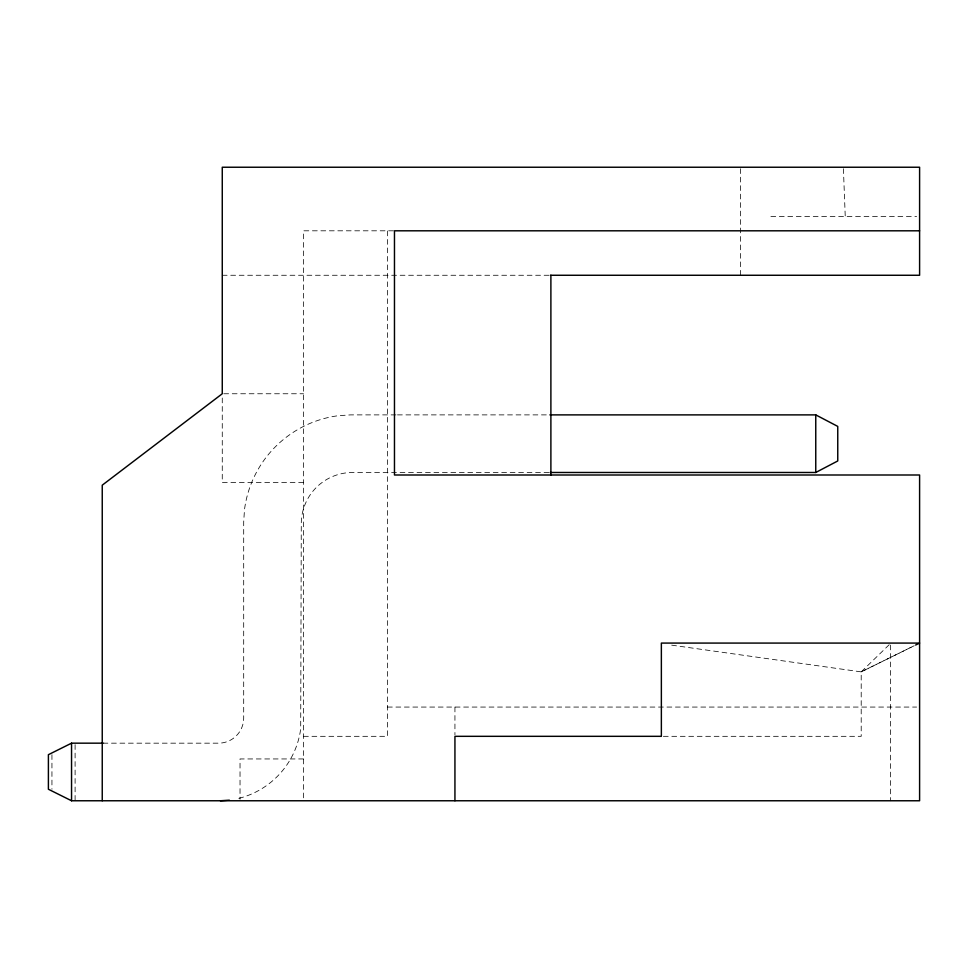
<?xml version="1.0" encoding="UTF-8"?>
<svg xmlns="http://www.w3.org/2000/svg" width="968" height="968" viewBox="0 0 968 968"><rect width="100%" height="100%" fill="white"/><g stroke="black" fill="none" stroke-linecap="round" stroke-linejoin="round"><path stroke-width="0.73" stroke-dasharray="4.84 3.63" d="M663.358 736.321L861.205 736.321L861.205 671.877L890.403 643.538M861.205 671.877L914.288 645.692L861.205 671.877L670.618 645.003M770.891 216.542L916.623 216.542M393.492 230.808L303.492 230.808L303.492 800.766M222.265 275.263L550.889 275.263M223.765 393.758L303.492 393.758M395.96 414.885L350.658 414.885L338.316 415.695A108.973 108.973 0 0 0 244.505 509.519L243.694 521.849L243.694 718.014A25.156 25.156 0 0 1 218.538 743.17L104.544 743.17M397.473 414.885L549.981 414.885M548.904 472.481L352.546 472.481A51.256 51.256 0 0 0 301.278 523.736L300.697 728.831A82.873 82.873 0 0 1 237.354 798.721M303.492 482.56L222.265 482.56L222.265 396.771M387.454 707.063L916.599 707.063M303.492 736.321L387.454 736.321L387.454 230.808M303.492 758.948L240.028 758.948L240.028 799.265M843.406 168.734L845.245 216.542M890.403 645.051L890.403 800.766M740.605 168.734L740.605 275.263M454.936 707.063L454.936 734.857M75.105 744.646L75.105 800.766M51.945 754.689L51.945 789.247"/><path stroke-width="1.45" d="M550.199 472.481L815.758 472.481L837.756 460.962L837.756 426.404L815.758 414.885L549.981 414.885M103.794 743.17L71.547 743.17L48.4 754.689L48.4 789.247L71.547 800.766L919.6 800.766L919.6 474.998L394.472 474.998L394.472 230.808L919.6 230.808M915.619 645.039L919.6 643.079L661.362 643.079L661.362 736.321L454.936 736.321L454.936 800.766M220.426 800.766L229.356 800.173M550.441 275.263L919.6 275.263L919.6 167.234L222.265 167.234L222.265 393.758L102.245 485.174L102.245 800.766M815.758 414.885L815.758 472.481M550.889 275.263L550.889 474.998M71.547 743.17L71.547 800.766"/></g></svg>
